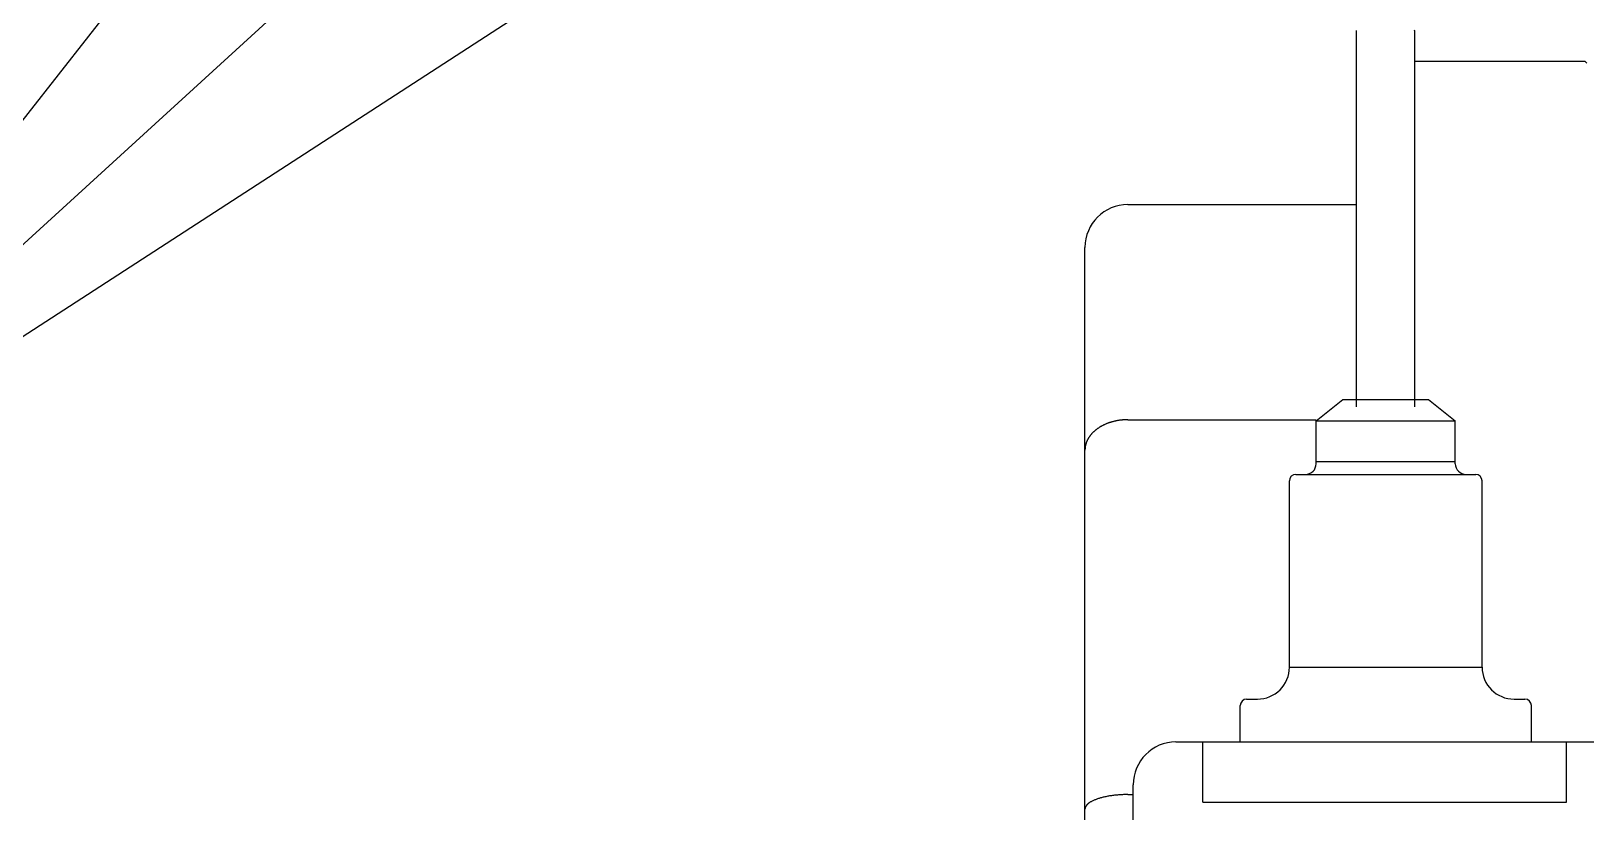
# Model space of a CAD drawing. Header units: millimetres. Extents: x -2078669 to -1085629, y -5987148 to 310365.
# Drawn here: x -1623479 to -1621663, y -4343779 to -4342867 of the extents above; entities that cross this region are included whole.
import ezdxf

# ---------------------------------------------------------------- set-up
doc = ezdxf.new("R2010")
doc.units = ezdxf.units.MM
doc.header["$LTSCALE"] = 500
for name, color, linetype, lineweight in [('D-BYP-STR8', 5, 'Continuous', 25), ('D-BYP-STRB', 5, 'Continuous', 25), ('D-BYP-STRC', 1, 'Continuous', 13)]:
    doc.layers.add(name, color=color, linetype=linetype, lineweight=lineweight)
doc.styles.add('MS ゴシック', font='MS Gothic.ttf')
doc.dimstyles.new('DIM-500-F', dxfattribs={"dimscale": 500, "dimtxt": 3.5, "dimasz": 2.5, "dimexe": 0, "dimexo": 2, "dimgap": 0.8, "dimtad": 1, "dimdec": 0, "dimzin": 0, "dimdsep": 46, "dimtxsty": 'MS ゴシック', "dimblk": 'OPEN', "dimcen": 0.1, "dimclrd": 256, "dimclre": 256, "dimclrt": 256, "dimaunit": 1, "dimadec": 4, "dimazin": 0, "dimtfac": 1, "dimtdec": 0, "dimtmove": 2, "dimatfit": 3, "dimldrblk": 'OPEN', "dimfxl": 1, "dimtolj": 1, "dimtzin": 0, "dimlwd": -1, "dimlwe": -1, "dimarcsym": 2})

# ---------------------------------------------------------------- blocks, each defined once
blk = doc.blocks.new('_Open')
at = {"color": 0, "linetype": 'ByBlock', "lineweight": -2}
for p, q in [((-1, 0.1667), (0, 0)), ((-1, -0.1667), (0, 0)), ((0, 0), (-1, 0))]:
    blk.add_line(p, q, dxfattribs=at)

msp = doc.modelspace()

# ---------------------------------------------------------------- linework, layer by layer
at = {"layer": 'D-BYP-STRB'}
for p, q in [((-1621931, -4343305.8, 708000), (-1621931, -4342876.8, 708000)), ((-1621863, -4343305.8, 708000), (-1621863, -4342876.8, 708000)), ((-1621863, -4342902.1, 708000), (-1621664.5, -4342902.1, 708000)), ((-1621664.5, -4342902.1, 708000), (-1621662, -4342904.6, 708000)), ((-1622198.3, -4343069.6, 708000), (-1621931, -4343069.6, 708000)), ((-1622248.3, -4344222.5, 708000), (-1622248.3, -4343119.6, 708000)), ((-1621978.3, -4343322.3, 708000), (-1621947, -4343297.3, 708000)), ((-1621947, -4343297.3, 708000), (-1621847, -4343297.3, 708000)), ((-1621931, -4343297.3, 708000), (-1621863, -4343297.3, 708000)), ((-1621847, -4343297.3, 708000), (-1621815.8, -4343322.3, 708000)), ((-1622198.3, -4343320.9, 708000), (-1621978.3, -4343320.9, 708000)), ((-1621978.3, -4343372.3, 708000), (-1621978.3, -4343322.3, 708000)), ((-1621978.3, -4343322.3, 708000), (-1621815.8, -4343322.3, 708000)), ((-1621815.8, -4343372.3, 708000), (-1621815.8, -4343322.3, 708000)), ((-1621978.3, -4343369.8, 708000), (-1621815.8, -4343369.8, 708000)), ((-1622009.5, -4343609.8, 708000), (-1622009.5, -4343392.3, 708000)), ((-1622002, -4343384.8, 708000), (-1621792, -4343384.8, 708000)), ((-1621784.5, -4343609.8, 708000), (-1621784.5, -4343392.3, 708000)), ((-1622009.5, -4343609.8, 708000), (-1621784.5, -4343609.8, 708000)), ((-1622067, -4343697.3, 708000), (-1622067, -4343654.8, 708000)), ((-1622059.5, -4343647.3, 708000), (-1622047, -4343647.3, 708000)), ((-1621747, -4343647.3, 708000), (-1621734.5, -4343647.3, 708000)), ((-1621727, -4343697.3, 708000), (-1621727, -4343654.8, 708000)), ((-1622142, -4343697.3, 708000), (-1622014.1, -4343697.3, 708000)), ((-1622110.8, -4343767.7, 708000), (-1622110.8, -4343697.3, 708000)), ((-1622105.8, -4343697.3, 708000), (-1621690.8, -4343697.3, 708000)), ((-1622067, -4343697.3, 708000), (-1621727, -4343697.3, 708000)), ((-1621870, -4343697.3, 708000), (-1617863.1, -4343697.3, 708000)), ((-1621685.8, -4343767.7, 708000), (-1621685.8, -4343697.3, 708000)), ((-1622198.3, -4343758.8, 708000), (-1622192, -4343758.8, 708000)), ((-1622192, -4344327.3, 708000), (-1622192, -4343747.3, 708000)), ((-1622110.8, -4343767.7, 708000), (-1621685.8, -4343767.7, 708000)), ((-1622110.8, -4343767.7, 708000), (-1621685.8, -4343767.7, 708000))]:
    msp.add_line(p, q, dxfattribs=at)
at = {"layer": 'D-BYP-STRB', "elevation": 708000}
for points in [[(-1621931, -4342876.8), (-1621931, -4342875.9), (-1621931, -4342874.9), (-1621931, -4342873.9), (-1621931.1, -4342872.9), (-1621931.1, -4342871.9), (-1621931.1, -4342871), (-1621931.1, -4342870), (-1621931.2, -4342869), (-1621931.2, -4342868), (-1621931.3, -4342867), (-1621931.3, -4342866.1)], [(-1621863, -4342876.8), (-1621863, -4342875.5), (-1621863, -4342874.1), (-1621863.1, -4342872.7), (-1621863.1, -4342871.4), (-1621863.1, -4342870), (-1621863.2, -4342868.6), (-1621863.2, -4342867.2), (-1621863.3, -4342865.9)], [(-1622198.3, -4343320.9), (-1622198.9, -4343320.9), (-1622199.5, -4343321), (-1622200.1, -4343321), (-1622200.7, -4343321), (-1622201.3, -4343321), (-1622202, -4343321), (-1622202.6, -4343321.1), (-1622203.2, -4343321.1), (-1622203.8, -4343321.2), (-1622204.4, -4343321.2), (-1622205, -4343321.3), (-1622205.6, -4343321.3), (-1622206.2, -4343321.4), (-1622206.8, -4343321.5), (-1622207.4, -4343321.5), (-1622208, -4343321.6), (-1622208.6, -4343321.7), (-1622209.2, -4343321.8), (-1622209.8, -4343321.9), (-1622210.4, -4343322), (-1622211, -4343322.1), (-1622211.6, -4343322.2), (-1622212.2, -4343322.3), (-1622212.8, -4343322.5), (-1622213.4, -4343322.6), (-1622214, -4343322.7), (-1622214.5, -4343322.9), (-1622215.1, -4343323), (-1622215.7, -4343323.2), (-1622216.3, -4343323.3), (-1622216.8, -4343323.5), (-1622217.4, -4343323.6), (-1622218, -4343323.8), (-1622218.5, -4343324), (-1622219.1, -4343324.2), (-1622219.6, -4343324.3), (-1622220.2, -4343324.5), (-1622220.8, -4343324.7), (-1622221.3, -4343324.9), (-1622221.8, -4343325.1), (-1622222.4, -4343325.3), (-1622222.9, -4343325.5), (-1622223.4, -4343325.8), (-1622224, -4343326), (-1622224.5, -4343326.2), (-1622225, -4343326.4), (-1622225.5, -4343326.7), (-1622226.1, -4343326.9), (-1622226.6, -4343327.1), (-1622227.1, -4343327.4), (-1622227.6, -4343327.6), (-1622228.1, -4343327.9), (-1622228.5, -4343328.2), (-1622229, -4343328.4), (-1622229.5, -4343328.7), (-1622230, -4343329), (-1622230.5, -4343329.2), (-1622230.9, -4343329.5), (-1622231.4, -4343329.8), (-1622231.8, -4343330.1), (-1622232.3, -4343330.4), (-1622232.7, -4343330.7), (-1622233.2, -4343331), (-1622233.6, -4343331.3), (-1622234.1, -4343331.6), (-1622234.5, -4343331.9), (-1622234.9, -4343332.2), (-1622235.3, -4343332.6), (-1622235.7, -4343332.9), (-1622236.1, -4343333.2), (-1622236.5, -4343333.5), (-1622236.9, -4343333.9), (-1622237.3, -4343334.2), (-1622237.7, -4343334.5), (-1622238.1, -4343334.9), (-1622238.4, -4343335.2), (-1622238.8, -4343335.6), (-1622239.2, -4343335.9), (-1622239.5, -4343336.3), (-1622239.8, -4343336.7), (-1622240.2, -4343337), (-1622240.5, -4343337.4), (-1622240.8, -4343337.7), (-1622241.2, -4343338.1), (-1622241.5, -4343338.5), (-1622241.8, -4343338.9), (-1622242.1, -4343339.2), (-1622242.4, -4343339.6), (-1622242.7, -4343340), (-1622242.9, -4343340.4), (-1622243.2, -4343340.8), (-1622243.5, -4343341.2), (-1622243.7, -4343341.6), (-1622244, -4343342), (-1622244.2, -4343342.4), (-1622244.5, -4343342.8), (-1622244.7, -4343343.2), (-1622244.9, -4343343.6), (-1622245.1, -4343344), (-1622245.3, -4343344.4), (-1622245.6, -4343344.8), (-1622245.7, -4343345.2), (-1622245.9, -4343345.6), (-1622246.1, -4343346), (-1622246.3, -4343346.4), (-1622246.5, -4343346.9), (-1622246.6, -4343347.3), (-1622246.8, -4343347.7), (-1622246.9, -4343348.1), (-1622247.1, -4343348.6), (-1622247.2, -4343349), (-1622247.3, -4343349.4), (-1622247.4, -4343349.8), (-1622247.5, -4343350.3), (-1622247.6, -4343350.7), (-1622247.7, -4343351.1), (-1622247.8, -4343351.5), (-1622247.9, -4343352), (-1622248, -4343352.4), (-1622248, -4343352.8), (-1622248.1, -4343353.3), (-1622248.1, -4343353.7), (-1622248.2, -4343354.1), (-1622248.2, -4343354.6), (-1622248.2, -4343355), (-1622248.3, -4343355.4), (-1622248.3, -4343355.9), (-1622248.3, -4343356.3)], [(-1622198.3, -4343758.8), (-1622199.5, -4343758.8), (-1622200.7, -4343758.8), (-1622202, -4343758.8), (-1622203.2, -4343758.8), (-1622204.4, -4343758.9), (-1622205.6, -4343758.9), (-1622206.8, -4343759), (-1622208, -4343759.1), (-1622209.2, -4343759.2), (-1622210.4, -4343759.3), (-1622211.6, -4343759.4), (-1622212.8, -4343759.5), (-1622214, -4343759.6), (-1622215.1, -4343759.8), (-1622216.3, -4343759.9), (-1622217.4, -4343760.1), (-1622218.5, -4343760.2), (-1622219.6, -4343760.4), (-1622220.8, -4343760.6), (-1622221.8, -4343760.8), (-1622222.9, -4343761), (-1622224, -4343761.2), (-1622225, -4343761.4), (-1622226.1, -4343761.6), (-1622227.1, -4343761.9), (-1622228.1, -4343762.1), (-1622229, -4343762.4), (-1622230, -4343762.6), (-1622230.9, -4343762.9), (-1622231.8, -4343763.2), (-1622232.7, -4343763.5), (-1622233.6, -4343763.8), (-1622234.5, -4343764.1), (-1622235.3, -4343764.4), (-1622236.1, -4343764.7), (-1622236.9, -4343765), (-1622237.7, -4343765.3), (-1622238.4, -4343765.7), (-1622239.2, -4343766), (-1622239.8, -4343766.4), (-1622240.5, -4343766.7), (-1622241.2, -4343767.1), (-1622241.8, -4343767.4), (-1622242.4, -4343767.8), (-1622242.9, -4343768.2), (-1622243.5, -4343768.5), (-1622244, -4343768.9), (-1622244.2, -4343769.1), (-1622244.5, -4343769.3), (-1622244.7, -4343769.5), (-1622244.9, -4343769.7), (-1622245.1, -4343769.9), (-1622245.3, -4343770.1), (-1622245.6, -4343770.3), (-1622245.7, -4343770.5), (-1622245.9, -4343770.7), (-1622246.1, -4343770.9), (-1622246.3, -4343771.1), (-1622246.5, -4343771.3), (-1622246.6, -4343771.5), (-1622246.8, -4343771.7), (-1622246.9, -4343771.9), (-1622247.1, -4343772.1), (-1622247.2, -4343772.3), (-1622247.3, -4343772.5), (-1622247.4, -4343772.7), (-1622247.5, -4343772.9), (-1622247.6, -4343773.1), (-1622247.7, -4343773.3), (-1622247.8, -4343773.6), (-1622247.9, -4343773.8), (-1622248, -4343774), (-1622248, -4343774.2), (-1622248.1, -4343774.4), (-1622248.1, -4343774.6), (-1622248.2, -4343774.8), (-1622248.2, -4343775), (-1622248.2, -4343775.2), (-1622248.3, -4343775.4), (-1622248.3, -4343775.6), (-1622248.3, -4343775.9)]]:
    msp.add_lwpolyline(points, dxfattribs=at)
at = {"layer": 'D-BYP-STRB'}
for centre, radius, start, end in [((-1622198.3, -4343119.6, 708000), 50, 90, 180), ((-1621990.8, -4343372.3, 708000), 12.5, 270, 0), ((-1621803.3, -4343372.3, 708000), 12.5, 180, 270), ((-1622002, -4343392.3, 708000), 7.5, 90, 180), ((-1621792, -4343392.3, 708000), 7.5, 0, 90), ((-1622047, -4343609.8, 708000), 37.5, 270, 0), ((-1621747, -4343609.8, 708000), 37.5, 180, 270), ((-1622059.5, -4343654.8, 708000), 7.5, 90, 180), ((-1621734.5, -4343654.8, 708000), 7.5, 0, 90), ((-1622142, -4343747.3, 708000), 50, 90, 180)]:
    msp.add_arc(centre, radius, start, end, dxfattribs=at)

# ---------------------------------------------------------------- leaders
at = {"layer": 'D-BYP-STR8'}
msp.add_leader([(-1623893.4, -4343486, 0), (-1614382.8, -4334797.1, 0)], dimstyle='DIM-500-F', dxfattribs=at)
at = {"layer": 'D-BYP-STRC'}
msp.add_leader([(-1629840.9, -4349774.6, 708000), (-1619481.3, -4328092.9, 708000)], dimstyle='DIM-500-F', override={"dimgap": 0.8, "dimtad": 0}, dxfattribs=at)

doc.saveas('drawing.dxf')
